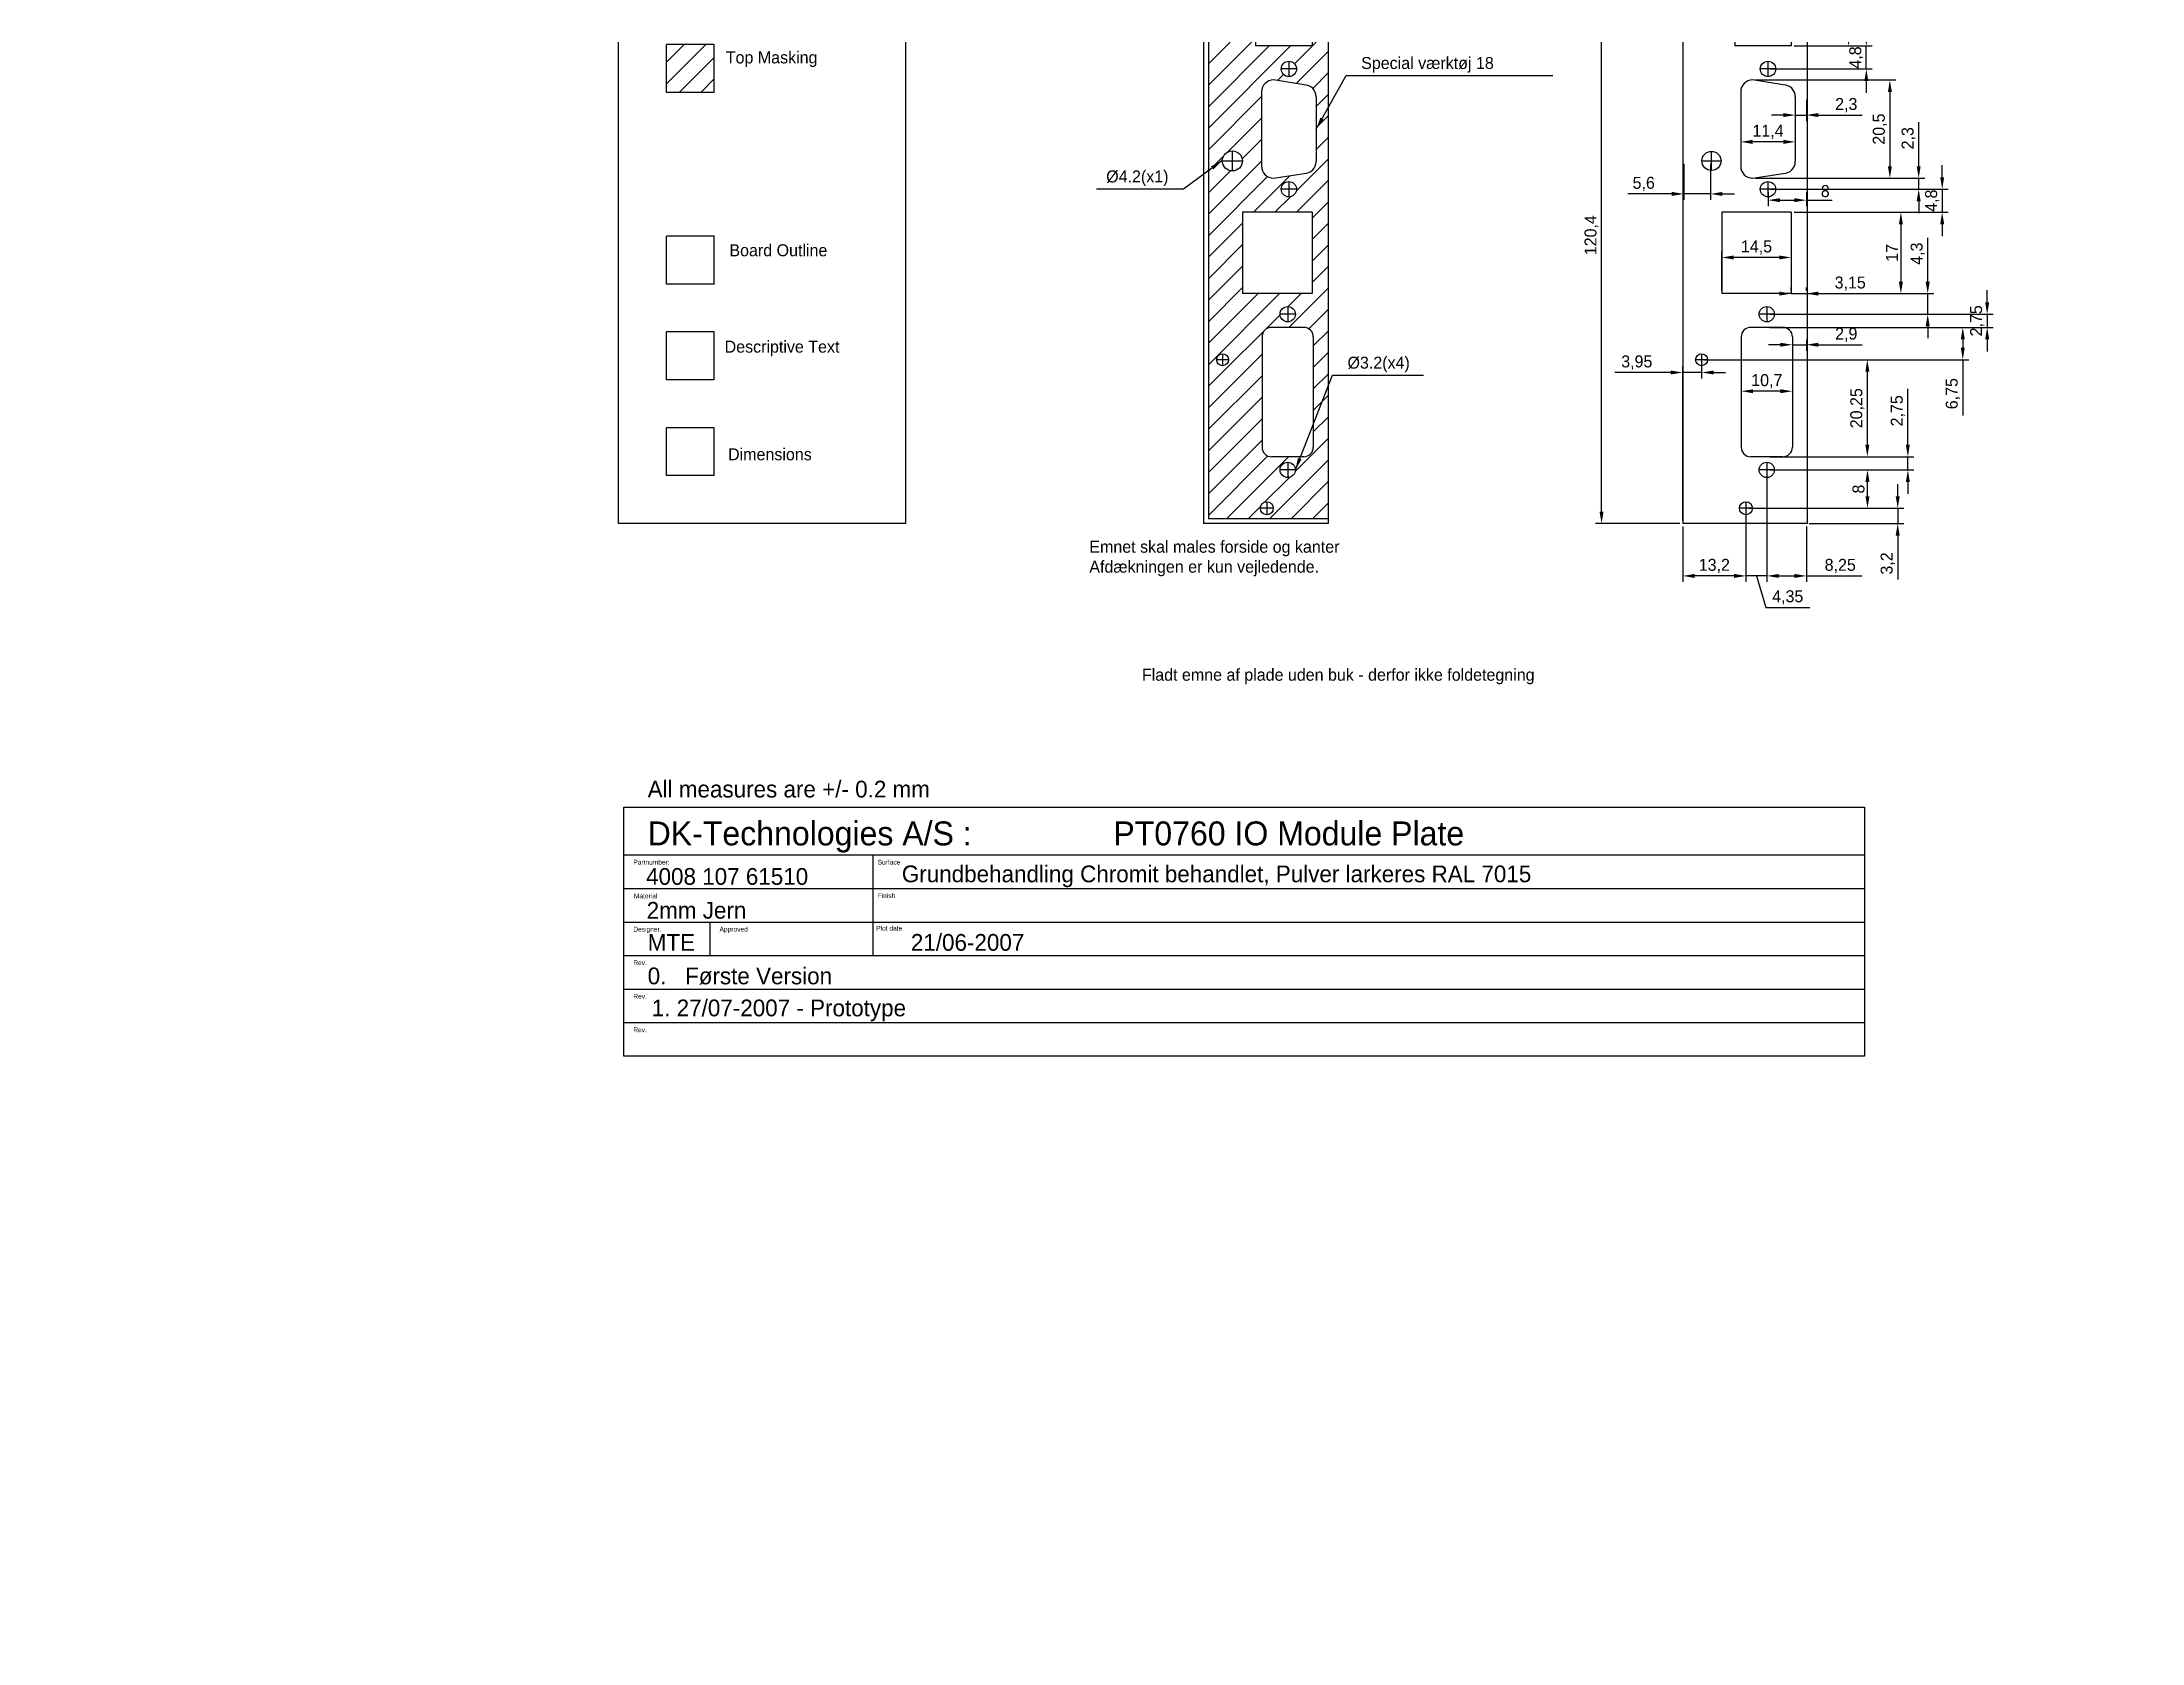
# Paper-space layout 'Layout1' of a CAD drawing. Header units: millimetres. Extents: x 27 to 242, y 21 to 185.
# The model-space entities are those that its viewports show. They can reach past a viewport. Long polylines and large blocks are cut down to what shows.
import ezdxf

# ---------------------------------------------------------------- set-up
doc = ezdxf.new("R2010")
doc.units = ezdxf.units.MM
for name, color, linetype in [('Bottom Masking', 10, 'Continuous'), ('Descriptive Text', 9, 'Continuous'), ('dimensions', 151, 'Continuous'), ('Top Masking', 200, 'Continuous'), ('underneath', 9, 'Continuous')]:
    doc.layers.add(name, color=color, linetype=linetype)
doc.layers.get('underneath').off()
doc.dimstyles.new('ISO-25', dxfattribs={"dimtxt": 2.5, "dimasz": 2.5, "dimexe": 1.25, "dimexo": 0.625, "dimtad": 1, "dimtxsty": 'Standard', "dimcen": 2.5, "dimadec": 0, "dimazin": 0, "dimtfac": 1, "dimtmove": 0, "dimatfit": 3, "dimfxl": 0, "dimarcsym": 0})

# ---------------------------------------------------------------- blocks, each defined once
blk = doc.blocks.new('*D83')
at = {"layer": 'Defpoints', "color": 0}
for p in [(238.34, 45.96), (246.59, 34.76), (238.34, 23.83)]:
    blk.add_point(p, dxfattribs=at)
at = {"layer": 'dimensions', "color": 0, "lineweight": -2}
for p, q in [((238.34, 45.34), (238.34, 22.58)), ((246.59, 34.14), (246.59, 22.58)), ((240.84, 23.83), (244.09, 23.83)), ((246.59, 23.83), (258.25, 23.83))]:
    blk.add_line(p, q, dxfattribs=at)
at = {"layer": 'dimensions', "color": 0}
for points in [[(240.84, 24.25), (240.84, 23.41), (238.34, 23.83)], [(244.09, 24.25), (244.09, 23.41), (246.59, 23.83)]]:
    blk.add_solid(points, dxfattribs=at)
at = {"layer": 'dimensions', "color": 0, "insert": (253.67, 25.91), "char_height": 2.5, "attachment_point": 5}
blk.add_mtext('8,25', dxfattribs=at)
blk = doc.blocks.new('*D84')
at = {"layer": 'Defpoints', "color": 0}
for p in [(238.34, 45.96), (233.99, 37.96), (233.99, 23.83)]:
    blk.add_point(p, dxfattribs=at)
at = {"layer": 'dimensions', "color": 0, "lineweight": -2}
for p, q in [((238.34, 45.34), (238.34, 22.58)), ((233.99, 37.34), (233.99, 22.58)), ((231.49, 23.83), (228.99, 23.83)), ((238.34, 23.83), (233.99, 23.83)), ((238.34, 23.83), (233.99, 23.83)), ((236.16, 23.83), (238.13, 17.27)), ((240.84, 23.83), (243.34, 23.83)), ((238.13, 17.27), (247.3, 17.27))]:
    blk.add_line(p, q, dxfattribs=at)
at = {"layer": 'dimensions', "color": 0}
for points in [[(231.49, 24.25), (231.49, 23.41), (233.99, 23.83)], [(240.84, 24.25), (240.84, 23.41), (238.34, 23.83)]]:
    blk.add_solid(points, dxfattribs=at)
at = {"layer": 'dimensions', "color": 0, "insert": (242.71, 19.35), "char_height": 2.5, "attachment_point": 5}
blk.add_mtext('4,35', dxfattribs=at)
blk = doc.blocks.new('*D85')
at = {"layer": 'Defpoints', "color": 0}
for p in [(233.99, 37.96), (220.79, 34.76), (220.79, 23.83)]:
    blk.add_point(p, dxfattribs=at)
at = {"layer": 'dimensions', "color": 0, "lineweight": -2}
for p, q in [((233.99, 37.34), (233.99, 22.58)), ((220.79, 34.14), (220.79, 22.58)), ((231.49, 23.83), (223.29, 23.83))]:
    blk.add_line(p, q, dxfattribs=at)
at = {"layer": 'dimensions', "color": 0}
for points in [[(223.29, 24.25), (223.29, 23.41), (220.79, 23.83)], [(231.49, 24.25), (231.49, 23.41), (233.99, 23.83)]]:
    blk.add_solid(points, dxfattribs=at)
at = {"layer": 'dimensions', "color": 0, "insert": (227.39, 25.91), "char_height": 2.5, "attachment_point": 5}
blk.add_mtext('13,2', dxfattribs=at)
blk = doc.blocks.new('*D86')
at = {"layer": 'Defpoints', "color": 0}
for p in [(220.79, 66.3), (224.74, 68.96), (220.79, 34.76)]:
    blk.add_point(p, dxfattribs=at)
at = {"layer": 'dimensions', "color": 0, "lineweight": -2}
for p, q in [((218.29, 66.3), (206.62, 66.3)), ((220.79, 35.39), (220.79, 67.55)), ((224.74, 66.3), (220.79, 66.3)), ((224.74, 68.34), (224.74, 65.05)), ((227.24, 66.3), (229.74, 66.3))]:
    blk.add_line(p, q, dxfattribs=at)
at = {"layer": 'dimensions', "color": 0}
for points in [[(218.29, 66.71), (218.29, 65.88), (220.79, 66.3)], [(227.24, 66.71), (227.24, 65.88), (224.74, 66.3)]]:
    blk.add_solid(points, dxfattribs=at)
at = {"layer": 'dimensions', "color": 0, "insert": (211.2, 68.38), "char_height": 2.5, "attachment_point": 5}
blk.add_mtext('3,95', dxfattribs=at)
blk = doc.blocks.new('*D91')
at = {"layer": 'Defpoints', "color": 0}
for p in [(243.69, 73.71), (246.59, 73.71), (246.59, 72.09)]:
    blk.add_point(p, dxfattribs=at)
at = {"layer": 'dimensions', "color": 0, "lineweight": -2}
for p, q in [((241.19, 72.09), (238.69, 72.09)), ((243.69, 73.09), (243.69, 70.84)), ((243.69, 72.09), (246.59, 72.09)), ((246.59, 73.09), (246.59, 70.84)), ((249.09, 72.09), (258.25, 72.09))]:
    blk.add_line(p, q, dxfattribs=at)
at = {"layer": 'dimensions', "color": 0}
for points in [[(241.19, 72.51), (241.19, 71.68), (243.69, 72.09)], [(249.09, 72.51), (249.09, 71.68), (246.59, 72.09)]]:
    blk.add_solid(points, dxfattribs=at)
at = {"layer": 'dimensions', "color": 0, "insert": (254.92, 74.18), "char_height": 2.5, "attachment_point": 5}
blk.add_mtext('2,9', dxfattribs=at)
blk = doc.blocks.new('*D92')
at = {"layer": 'Defpoints', "color": 0}
for p in [(232.99, 72.09), (243.69, 72.09), (232.99, 62.39)]:
    blk.add_point(p, dxfattribs=at)
at = {"layer": 'dimensions', "color": 0, "lineweight": -2}
for p, q in [((232.99, 71.47), (232.99, 61.14)), ((243.69, 71.47), (243.69, 61.14)), ((241.19, 62.39), (235.49, 62.39))]:
    blk.add_line(p, q, dxfattribs=at)
at = {"layer": 'dimensions', "color": 0}
for points in [[(235.49, 62.8), (235.49, 61.97), (232.99, 62.39)], [(241.19, 62.8), (241.19, 61.97), (243.69, 62.39)]]:
    blk.add_solid(points, dxfattribs=at)
at = {"layer": 'dimensions', "color": 0, "insert": (238.34, 64.47), "char_height": 2.5, "attachment_point": 5}
blk.add_mtext('10,7', dxfattribs=at)
blk = doc.blocks.new('*D93')
at = {"layer": 'Defpoints', "color": 0}
for p in [(243.44, 82.76, -0.2), (246.59, 82.76), (246.59, 82.76)]:
    blk.add_point(p, dxfattribs=at)
at = {"layer": 'dimensions', "color": 0, "lineweight": -2}
for p, q in [((243.44, 83.39), (243.44, 84.01)), ((246.59, 83.39), (246.59, 84.01)), ((240.94, 82.76), (238.44, 82.76)), ((243.44, 82.76), (246.59, 82.76)), ((249.09, 82.76), (259.92, 82.76))]:
    blk.add_line(p, q, dxfattribs=at)
at = {"layer": 'dimensions', "color": 0}
for points in [[(240.94, 83.18), (240.94, 82.35), (243.44, 82.76)], [(249.09, 83.18), (249.09, 82.35), (246.59, 82.76)]]:
    blk.add_solid(points, dxfattribs=at)
at = {"layer": 'dimensions', "color": 0, "insert": (255.75, 84.85), "char_height": 2.5, "attachment_point": 5}
blk.add_mtext('3,15', dxfattribs=at)
blk = doc.blocks.new('*D94')
at = {"layer": 'Defpoints', "color": 0}
for p in [(243.44, 99.76, -0.2), (228.94, 90.31), (228.94, 82.76, -0.2)]:
    blk.add_point(p, dxfattribs=at)
at = {"layer": 'dimensions', "color": 0, "lineweight": -2}
for p, q in [((243.44, 99.14), (243.44, 89.06)), ((228.94, 83.39), (228.94, 91.56)), ((240.94, 90.31), (231.44, 90.31))]:
    blk.add_line(p, q, dxfattribs=at)
at = {"layer": 'dimensions', "color": 0}
for points in [[(231.44, 90.72), (231.44, 89.89), (228.94, 90.31)], [(240.94, 90.72), (240.94, 89.89), (243.44, 90.31)]]:
    blk.add_solid(points, dxfattribs=at)
at = {"layer": 'dimensions', "color": 0, "insert": (236.19, 92.39), "char_height": 2.5, "attachment_point": 5}
blk.add_mtext('14,5', dxfattribs=at)
blk = doc.blocks.new('*D95')
at = {"layer": 'Defpoints', "color": 0}
for p in [(238.59, 104.56), (246.59, 104.56), (246.59, 102.27)]:
    blk.add_point(p, dxfattribs=at)
at = {"layer": 'dimensions', "color": 0, "lineweight": -2}
for p, q in [((238.59, 103.94), (238.59, 101.02)), ((241.09, 102.27), (244.09, 102.27)), ((246.59, 103.94), (246.59, 101.02)), ((246.59, 102.27), (252, 102.27))]:
    blk.add_line(p, q, dxfattribs=at)
at = {"layer": 'dimensions', "color": 0}
for points in [[(241.09, 102.69), (241.09, 101.86), (238.59, 102.27)], [(244.09, 102.69), (244.09, 101.86), (246.59, 102.27)]]:
    blk.add_solid(points, dxfattribs=at)
at = {"layer": 'dimensions', "color": 0, "insert": (250.54, 104.15), "char_height": 2.5, "attachment_point": 5}
blk.add_mtext('8', dxfattribs=at)
blk = doc.blocks.new('*D96')
at = {"layer": 'Defpoints', "color": 0}
for p in [(244.29, 123.86), (246.59, 123.86), (246.59, 120.04)]:
    blk.add_point(p, dxfattribs=at)
at = {"layer": 'dimensions', "color": 0, "lineweight": -2}
for p, q in [((244.29, 123.24), (244.29, 118.79)), ((246.59, 123.24), (246.59, 118.79)), ((241.79, 120.04), (239.29, 120.04)), ((244.29, 120.04), (246.59, 120.04)), ((249.09, 120.04), (258.25, 120.04))]:
    blk.add_line(p, q, dxfattribs=at)
at = {"layer": 'dimensions', "color": 0}
for points in [[(241.79, 120.45), (241.79, 119.62), (244.29, 120.04)], [(249.09, 120.45), (249.09, 119.62), (246.59, 120.04)]]:
    blk.add_solid(points, dxfattribs=at)
at = {"layer": 'dimensions', "color": 0, "insert": (254.92, 122.12), "char_height": 2.5, "attachment_point": 5}
blk.add_mtext('2,3', dxfattribs=at)
blk = doc.blocks.new('*D97')
at = {"layer": 'Defpoints', "color": 0}
for p in [(232.89, 123.24), (244.29, 123.24), (232.89, 114.44)]:
    blk.add_point(p, dxfattribs=at)
at = {"layer": 'dimensions', "color": 0, "lineweight": -2}
for p, q in [((232.89, 122.61), (232.89, 113.19)), ((244.29, 122.61), (244.29, 113.19)), ((241.79, 114.44), (235.39, 114.44))]:
    blk.add_line(p, q, dxfattribs=at)
at = {"layer": 'dimensions', "color": 0}
for points in [[(235.39, 114.86), (235.39, 114.02), (232.89, 114.44)], [(241.79, 114.86), (241.79, 114.02), (244.29, 114.44)]]:
    blk.add_solid(points, dxfattribs=at)
at = {"layer": 'dimensions', "color": 0, "insert": (238.59, 116.52), "char_height": 2.5, "attachment_point": 5}
blk.add_mtext('11,4', dxfattribs=at)
blk = doc.blocks.new('*D98')
at = {"layer": 'Defpoints', "color": 0}
for p in [(220.99, 110.46), (226.59, 110.46), (220.99, 103.58)]:
    blk.add_point(p, dxfattribs=at)
at = {"layer": 'dimensions', "color": 0, "lineweight": -2}
for p, q in [((220.99, 109.84), (220.99, 102.33)), ((226.59, 109.84), (226.59, 102.33)), ((218.49, 103.58), (209.32, 103.58)), ((226.59, 103.58), (220.99, 103.58)), ((229.09, 103.58), (231.59, 103.58))]:
    blk.add_line(p, q, dxfattribs=at)
at = {"layer": 'dimensions', "color": 0}
for points in [[(218.49, 104), (218.49, 103.16), (220.99, 103.58)], [(229.09, 104), (229.09, 103.16), (226.59, 103.58)]]:
    blk.add_solid(points, dxfattribs=at)
at = {"layer": 'dimensions', "color": 0, "insert": (212.65, 105.66), "char_height": 2.5, "attachment_point": 5}
blk.add_mtext('5,6', dxfattribs=at)
blk = doc.blocks.new('*D101')
at = {"layer": 'Defpoints', "color": 0}
for p in [(243.44, 147.26), (243.44, 134.46), (255.4, 134.46)]:
    blk.add_point(p, dxfattribs=at)
at = {"layer": 'dimensions', "color": 0, "lineweight": -2}
for p, q in [((244.06, 147.26), (256.65, 147.26)), ((255.4, 144.76), (255.4, 136.96)), ((244.06, 134.46), (256.65, 134.46))]:
    blk.add_line(p, q, dxfattribs=at)
at = {"layer": 'dimensions', "color": 0}
for points in [[(254.98, 144.76), (255.82, 144.76), (255.4, 147.26)], [(254.98, 136.96), (255.82, 136.96), (255.4, 134.46)]]:
    blk.add_solid(points, dxfattribs=at)
at = {"layer": 'dimensions', "color": 0, "insert": (253.32, 140.86), "char_height": 2.5, "attachment_point": 5, "rotation": 90}
blk.add_mtext('12,8', dxfattribs=at)
blk = doc.blocks.new('*D102')
at = {"layer": 'Defpoints', "color": 0}
for p in [(243.44, 134.46), (259.11, 134.46), (238.59, 129.66)]:
    blk.add_point(p, dxfattribs=at)
at = {"layer": 'dimensions', "color": 0, "lineweight": -2}
for p, q in [((259.11, 136.96), (259.11, 139.46)), ((244.06, 134.46), (260.36, 134.46)), ((259.11, 129.66), (259.11, 134.46)), ((239.21, 129.66), (260.36, 129.66)), ((259.11, 127.16), (259.11, 124.66))]:
    blk.add_line(p, q, dxfattribs=at)
at = {"layer": 'dimensions', "color": 0}
for points in [[(258.7, 136.96), (259.53, 136.96), (259.11, 134.46)], [(258.7, 127.16), (259.53, 127.16), (259.11, 129.66)]]:
    blk.add_solid(points, dxfattribs=at)
at = {"layer": 'dimensions', "color": 0, "insert": (257.03, 132.06), "char_height": 2.5, "attachment_point": 5, "rotation": 90}
blk.add_mtext('4,8', dxfattribs=at)
blk = doc.blocks.new('*D103')
at = {"layer": 'Defpoints', "color": 0}
for p in [(235.39, 127.36), (235.39, 106.86), (264.02, 106.86)]:
    blk.add_point(p, dxfattribs=at)
at = {"layer": 'dimensions', "color": 0, "lineweight": -2}
for p, q in [((236.01, 127.36), (265.27, 127.36)), ((264.02, 124.86), (264.02, 109.36)), ((236.01, 106.86), (265.27, 106.86))]:
    blk.add_line(p, q, dxfattribs=at)
at = {"layer": 'dimensions', "color": 0}
for points in [[(263.61, 124.86), (264.44, 124.86), (264.02, 127.36)], [(263.61, 109.36), (264.44, 109.36), (264.02, 106.86)]]:
    blk.add_solid(points, dxfattribs=at)
at = {"layer": 'dimensions', "color": 0, "insert": (261.94, 117.11), "char_height": 2.5, "attachment_point": 5, "rotation": 90}
blk.add_mtext('20,5', dxfattribs=at)
blk = doc.blocks.new('*D104')
at = {"layer": 'Defpoints', "color": 0}
for p in [(235.39, 106.86), (270.04, 106.86), (238.59, 104.56)]:
    blk.add_point(p, dxfattribs=at)
at = {"layer": 'dimensions', "color": 0, "lineweight": -2}
for p, q in [((270.04, 109.36), (270.04, 118.53)), ((236.01, 106.86), (271.29, 106.86)), ((270.04, 104.56), (270.04, 106.86)), ((239.21, 104.56), (271.29, 104.56)), ((270.04, 102.06), (270.04, 99.56))]:
    blk.add_line(p, q, dxfattribs=at)
at = {"layer": 'dimensions', "color": 0}
for points in [[(269.62, 109.36), (270.45, 109.36), (270.04, 106.86)], [(269.62, 102.06), (270.45, 102.06), (270.04, 104.56)]]:
    blk.add_solid(points, dxfattribs=at)
at = {"layer": 'dimensions', "color": 0, "insert": (267.95, 115.2), "char_height": 2.5, "attachment_point": 5, "rotation": 90}
blk.add_mtext('2,3', dxfattribs=at)
blk = doc.blocks.new('*D105')
at = {"layer": 'Defpoints', "color": 0}
for p in [(238.59, 104.56), (243.44, 99.76, -0.2), (274.94, 99.76)]:
    blk.add_point(p, dxfattribs=at)
at = {"layer": 'dimensions', "color": 0, "lineweight": -2}
for p, q in [((274.94, 107.06), (274.94, 109.56)), ((239.21, 104.56), (276.19, 104.56)), ((274.94, 104.56), (274.94, 99.76)), ((244.06, 99.76), (276.19, 99.76)), ((274.94, 97.26), (274.94, 94.76))]:
    blk.add_line(p, q, dxfattribs=at)
at = {"layer": 'dimensions', "color": 0}
for points in [[(274.53, 107.06), (275.36, 107.06), (274.94, 104.56)], [(274.53, 97.26), (275.36, 97.26), (274.94, 99.76)]]:
    blk.add_solid(points, dxfattribs=at)
at = {"layer": 'dimensions', "color": 0, "insert": (272.86, 102.16), "char_height": 2.5, "attachment_point": 5, "rotation": 90}
blk.add_mtext('4,8', dxfattribs=at)
blk = doc.blocks.new('*D106')
at = {"layer": 'Defpoints', "color": 0}
for p in [(243.44, 99.76, -0.2), (243.19, 82.76, -0.2), (266.33, 82.76)]:
    blk.add_point(p, dxfattribs=at)
at = {"layer": 'dimensions', "color": 0, "lineweight": -2}
for p, q in [((244.06, 99.76), (267.58, 99.76)), ((266.33, 97.26), (266.33, 85.26)), ((243.81, 82.76), (267.58, 82.76))]:
    blk.add_line(p, q, dxfattribs=at)
at = {"layer": 'dimensions', "color": 0}
for points in [[(265.91, 97.26), (266.74, 97.26), (266.33, 99.76)], [(265.91, 85.26), (266.74, 85.26), (266.33, 82.76)]]:
    blk.add_solid(points, dxfattribs=at)
at = {"layer": 'dimensions', "color": 0, "insert": (264.45, 91.26), "char_height": 2.5, "attachment_point": 5, "rotation": 90}
blk.add_mtext('17', dxfattribs=at)
blk = doc.blocks.new('*D107')
at = {"layer": 'Defpoints', "color": 0}
for p in [(243.44, 82.76, -0.2), (271.92, 82.76), (238.34, 78.46)]:
    blk.add_point(p, dxfattribs=at)
at = {"layer": 'dimensions', "color": 0, "lineweight": -2}
for p, q in [((271.92, 85.26), (271.92, 94.43)), ((244.06, 82.76), (273.17, 82.76)), ((271.92, 78.46), (271.92, 82.76)), ((238.96, 78.46), (273.17, 78.46)), ((271.92, 75.96), (271.92, 73.46))]:
    blk.add_line(p, q, dxfattribs=at)
at = {"layer": 'dimensions', "color": 0}
for points in [[(271.5, 85.26), (272.34, 85.26), (271.92, 82.76)], [(271.5, 75.96), (272.34, 75.96), (271.92, 78.46)]]:
    blk.add_solid(points, dxfattribs=at)
at = {"layer": 'dimensions', "color": 0, "insert": (269.84, 91.1), "char_height": 2.5, "attachment_point": 5, "rotation": 90}
blk.add_mtext('4,3', dxfattribs=at)
blk = doc.blocks.new('*D108')
at = {"layer": 'Defpoints', "color": 0}
for p in [(238.34, 78.46), (238.34, 75.71), (284.33, 75.71)]:
    blk.add_point(p, dxfattribs=at)
at = {"layer": 'dimensions', "color": 0, "lineweight": -2}
for p, q in [((284.33, 80.96), (284.33, 83.46)), ((238.96, 78.46), (285.58, 78.46)), ((238.96, 75.71), (285.58, 75.71)), ((284.33, 78.46), (284.33, 75.71)), ((284.33, 73.21), (284.33, 70.71))]:
    blk.add_line(p, q, dxfattribs=at)
at = {"layer": 'dimensions', "color": 0}
for points in [[(283.91, 80.96), (284.75, 80.96), (284.33, 78.46)], [(283.91, 73.21), (284.75, 73.21), (284.33, 75.71)]]:
    blk.add_solid(points, dxfattribs=at)
at = {"layer": 'dimensions', "color": 0, "insert": (282.25, 77.09), "char_height": 2.5, "attachment_point": 5, "rotation": 90}
blk.add_mtext('2,75', dxfattribs=at)
blk = doc.blocks.new('*D109')
at = {"layer": 'Defpoints', "color": 0}
for p in [(238.96, 75.71), (224.74, 68.96), (279.24, 68.96)]:
    blk.add_point(p, dxfattribs=at)
at = {"layer": 'dimensions', "color": 0, "lineweight": -2}
for p, q in [((239.59, 75.71), (280.49, 75.71)), ((279.24, 73.21), (279.24, 71.46)), ((225.36, 68.96), (280.49, 68.96)), ((279.24, 68.96), (279.24, 57.3))]:
    blk.add_line(p, q, dxfattribs=at)
at = {"layer": 'dimensions', "color": 0}
for points in [[(278.83, 73.21), (279.66, 73.21), (279.24, 75.71)], [(278.83, 71.46), (279.66, 71.46), (279.24, 68.96)]]:
    blk.add_solid(points, dxfattribs=at)
at = {"layer": 'dimensions', "color": 0, "insert": (277.16, 61.88), "char_height": 2.5, "attachment_point": 5, "rotation": 90}
blk.add_mtext('6,75', dxfattribs=at)
blk = doc.blocks.new('*D110')
at = {"layer": 'Defpoints', "color": 0}
for p in [(224.74, 68.96), (238.34, 48.71), (259.32, 48.71)]:
    blk.add_point(p, dxfattribs=at)
at = {"layer": 'dimensions', "color": 0, "lineweight": -2}
for p, q in [((225.36, 68.96), (260.57, 68.96)), ((259.32, 66.46), (259.32, 51.21)), ((238.96, 48.71), (260.57, 48.71))]:
    blk.add_line(p, q, dxfattribs=at)
at = {"layer": 'dimensions', "color": 0}
for points in [[(258.91, 66.46), (259.74, 66.46), (259.32, 68.96)], [(258.91, 51.21), (259.74, 51.21), (259.32, 48.71)]]:
    blk.add_solid(points, dxfattribs=at)
at = {"layer": 'dimensions', "color": 0, "insert": (257.24, 58.84), "char_height": 2.5, "attachment_point": 5, "rotation": 90}
blk.add_mtext('20,25', dxfattribs=at)
blk = doc.blocks.new('*D111')
at = {"layer": 'Defpoints', "color": 0}
for p in [(238.34, 48.71), (267.78, 48.71), (238.34, 45.96)]:
    blk.add_point(p, dxfattribs=at)
at = {"layer": 'dimensions', "color": 0, "lineweight": -2}
for p, q in [((267.78, 51.21), (267.78, 62.88)), ((238.96, 48.71), (269.03, 48.71)), ((267.78, 45.96), (267.78, 48.71)), ((238.96, 45.96), (269.03, 45.96)), ((267.78, 43.46), (267.78, 40.96))]:
    blk.add_line(p, q, dxfattribs=at)
at = {"layer": 'dimensions', "color": 0}
for points in [[(267.36, 51.21), (268.19, 51.21), (267.78, 48.71)], [(267.36, 43.46), (268.19, 43.46), (267.78, 45.96)]]:
    blk.add_solid(points, dxfattribs=at)
at = {"layer": 'dimensions', "color": 0, "insert": (265.69, 58.3), "char_height": 2.5, "attachment_point": 5, "rotation": 90}
blk.add_mtext('2,75', dxfattribs=at)
blk = doc.blocks.new('*D112')
at = {"layer": 'Defpoints', "color": 0}
for p in [(238.34, 45.96), (259.35, 45.96), (233.99, 37.96)]:
    blk.add_point(p, dxfattribs=at)
at = {"layer": 'dimensions', "color": 0, "lineweight": -2}
for p, q in [((238.96, 45.96), (260.6, 45.96)), ((259.35, 40.46), (259.35, 43.46)), ((234.61, 37.96), (260.6, 37.96))]:
    blk.add_line(p, q, dxfattribs=at)
at = {"layer": 'dimensions', "color": 0}
for points in [[(258.93, 43.46), (259.77, 43.46), (259.35, 45.96)], [(258.93, 40.46), (259.77, 40.46), (259.35, 37.96)]]:
    blk.add_solid(points, dxfattribs=at)
at = {"layer": 'dimensions', "color": 0, "insert": (257.48, 41.96), "char_height": 2.5, "attachment_point": 5, "rotation": 90}
blk.add_mtext('8', dxfattribs=at)
blk = doc.blocks.new('*D113')
at = {"layer": 'Defpoints', "color": 0}
for p in [(233.99, 37.96), (246.59, 34.76), (265.66, 34.76)]:
    blk.add_point(p, dxfattribs=at)
at = {"layer": 'dimensions', "color": 0, "lineweight": -2}
for p, q in [((265.66, 40.46), (265.66, 42.96)), ((234.61, 37.96), (266.91, 37.96)), ((265.66, 37.96), (265.66, 34.76)), ((247.21, 34.76), (266.91, 34.76)), ((265.66, 32.26), (265.66, 23.1))]:
    blk.add_line(p, q, dxfattribs=at)
at = {"layer": 'dimensions', "color": 0}
for points in [[(265.24, 40.46), (266.08, 40.46), (265.66, 37.96)], [(265.24, 32.26), (266.08, 32.26), (265.66, 34.76)]]:
    blk.add_solid(points, dxfattribs=at)
at = {"layer": 'dimensions', "color": 0, "insert": (263.58, 26.43), "char_height": 2.5, "attachment_point": 5, "rotation": 90}
blk.add_mtext('3,2', dxfattribs=at)
blk = doc.blocks.new('*D114')
at = {"layer": 'Defpoints', "color": 0}
for p in [(203.85, 155.16), (220.79, 155.16), (220.79, 34.76)]:
    blk.add_point(p, dxfattribs=at)
at = {"layer": 'dimensions', "color": 0, "lineweight": -2}
for p, q in [((220.16, 155.16), (202.6, 155.16)), ((203.85, 37.26), (203.85, 152.66)), ((220.16, 34.76), (202.6, 34.76))]:
    blk.add_line(p, q, dxfattribs=at)
at = {"layer": 'dimensions', "color": 0}
for points in [[(203.43, 152.66), (204.27, 152.66), (203.85, 155.16)], [(203.43, 37.26), (204.27, 37.26), (203.85, 34.76)]]:
    blk.add_solid(points, dxfattribs=at)
at = {"layer": 'dimensions', "color": 0, "insert": (201.77, 94.96), "char_height": 2.5, "attachment_point": 5, "rotation": 90}
blk.add_mtext('120,4', dxfattribs=at)

msp = doc.modelspace()

# ---------------------------------------------------------------- hatches: boundary and pattern name
at = {"layer": 'Bottom Masking'}
h = msp.add_hatch(dxfattribs=at)
h.set_pattern_fill('ANSI31', color=256, style=0)
edge = h.paths.add_edge_path(flags=16)
edge.add_arc((133.985, 151.963), 1.35, 0, 360)
edge = h.paths.add_edge_path(flags=16)
edge.add_arc((138.585, 129.663), 1.6, 0, 360)
edge = h.paths.add_edge_path(flags=16)
edge.add_arc((126.785, 110.463), 2.1, 0, 360)
edge = h.paths.add_edge_path(flags=16)
edge.add_arc((138.585, 104.563), 1.6, 0, 360)
edge = h.paths.add_edge_path(flags=16)
edge.add_arc((138.335, 78.463), 1.6, 0, 360)
edge = h.paths.add_edge_path(flags=16)
edge.add_arc((124.735, 68.963), 1.25, 0, 360)
edge = h.paths.add_edge_path(flags=16)
edge.add_arc((138.335, 45.963), 1.6, 0, 360)
edge = h.paths.add_edge_path(flags=16)
edge.add_arc((133.985, 37.963), 1.35, 0, 360)
h.paths.add_polyline_path([(143.435, 147.263), (131.635, 147.263), (131.635, 134.463), (143.435, 134.463)], flags=16)
edge = h.paths.add_edge_path(flags=16)
edge.add_line((141.785, 126.363), (135.385, 127.363))
edge.add_arc((135.385, 124.863), 2.5, 90, 180)
edge.add_line((132.885, 124.863), (132.885, 109.363))
edge.add_arc((135.385, 109.363), 2.5, 180, 270)
edge.add_line((135.385, 106.863), (141.785, 107.863))
edge.add_arc((141.785, 110.363), 2.5, 270, 360)
edge.add_line((144.285, 110.363), (144.285, 123.863))
edge.add_arc((141.785, 123.863), 2.5, 0, 90)
h.paths.add_polyline_path([(143.435, 82.763), (128.935, 82.763), (128.935, 99.763), (143.435, 99.763)], flags=16)
edge = h.paths.add_edge_path(flags=16)
edge.add_line((141.685, 48.713), (134.985, 48.713))
edge.add_arc((134.969, 50.696), 1.983, 179.51654, 270.48346, ccw=False)
edge.add_line((132.985, 50.713), (132.985, 73.713))
edge.add_arc((134.969, 73.729), 1.983, 89.51654, 180.48346, ccw=False)
edge.add_line((134.985, 75.713), (141.685, 75.713))
edge.add_arc((141.685, 73.713), 2, 0, 90, ccw=False)
edge.add_line((143.685, 73.713), (143.685, 50.713))
edge.add_arc((141.685, 50.713), 2, -90, 0, ccw=False)
edge = h.paths.add_edge_path(flags=0)
edge.add_line((141.685, 48.713), (134.985, 48.713))
edge.add_arc((134.969, 50.696), 1.983, 179.51654, 270.48346, ccw=False)
edge.add_line((132.985, 50.713), (132.985, 73.713))
edge.add_arc((134.969, 73.729), 1.983, 89.51654, 180.48346, ccw=False)
edge.add_line((134.985, 75.713), (141.685, 75.713))
edge.add_arc((141.685, 73.713), 2, 0, 90, ccw=False)
edge.add_line((143.685, 73.713), (143.685, 50.713))
edge.add_arc((141.685, 50.713), 2, -90, 0, ccw=False)
edge = h.paths.add_edge_path(flags=0)
edge.add_line((141.685, 48.713), (134.985, 48.713))
edge.add_arc((134.969, 50.696), 1.983, 179.51654, 270.48346, ccw=False)
edge.add_line((132.985, 50.713), (132.985, 73.713))
edge.add_arc((134.969, 73.729), 1.983, 89.51654, 180.48346, ccw=False)
edge.add_line((134.985, 75.713), (141.685, 75.713))
edge.add_arc((141.685, 73.713), 2, 0, 90, ccw=False)
edge.add_line((143.685, 73.713), (143.685, 50.713))
edge.add_arc((141.685, 50.713), 2, -90, 0, ccw=False)
edge = h.paths.add_edge_path(flags=0)
edge.add_line((141.685, 48.713), (134.985, 48.713))
edge.add_arc((134.969, 50.696), 1.983, 179.51654, 270.48346, ccw=False)
edge.add_line((132.985, 50.713), (132.985, 73.713))
edge.add_arc((134.969, 73.729), 1.983, 89.51654, 180.48346, ccw=False)
edge.add_line((134.985, 75.713), (141.685, 75.713))
edge.add_arc((141.685, 73.713), 2, 0, 90, ccw=False)
edge.add_line((143.685, 73.713), (143.685, 50.713))
edge.add_arc((141.685, 50.713), 2, -90, 0, ccw=False)
edge = h.paths.add_edge_path(flags=0)
edge.add_line((141.685, 48.713), (134.985, 48.713))
edge.add_arc((134.969, 50.696), 1.983, 179.51654, 270.48346, ccw=False)
edge.add_line((132.985, 50.713), (132.985, 73.713))
edge.add_arc((134.969, 73.729), 1.983, 89.51654, 180.48346, ccw=False)
edge.add_line((134.985, 75.713), (141.685, 75.713))
edge.add_arc((141.685, 73.713), 2, 0, 90, ccw=False)
edge.add_line((143.685, 73.713), (143.685, 50.713))
edge.add_arc((141.685, 50.713), 2, -90, 0, ccw=False)
edge = h.paths.add_edge_path(flags=0)
edge.add_line((141.685, 48.713), (134.985, 48.713))
edge.add_arc((134.969, 50.696), 1.983, 179.51654, 270.48346, ccw=False)
edge.add_line((132.985, 50.713), (132.985, 73.713))
edge.add_arc((134.969, 73.729), 1.983, 89.51654, 180.48346, ccw=False)
edge.add_line((134.985, 75.713), (141.685, 75.713))
edge.add_arc((141.685, 73.713), 2, 0, 90, ccw=False)
edge.add_line((143.685, 73.713), (143.685, 50.713))
edge.add_arc((141.685, 50.713), 2, -90, 0, ccw=False)
edge = h.paths.add_edge_path(flags=0)
edge.add_line((141.685, 48.713), (134.985, 48.713))
edge.add_arc((134.969, 50.696), 1.983, 179.51654, 270.48346, ccw=False)
edge.add_line((132.985, 50.713), (132.985, 73.713))
edge.add_arc((134.969, 73.729), 1.983, 89.51654, 180.48346, ccw=False)
edge.add_line((134.985, 75.713), (141.685, 75.713))
edge.add_arc((141.685, 73.713), 2, 0, 90, ccw=False)
edge.add_line((143.685, 73.713), (143.685, 50.713))
edge.add_arc((141.685, 50.713), 2, -90, 0, ccw=False)
edge = h.paths.add_edge_path(flags=0)
edge.add_line((141.685, 48.713), (134.985, 48.713))
edge.add_arc((134.969, 50.696), 1.983, 179.51654, 270.48346, ccw=False)
edge.add_line((132.985, 50.713), (132.985, 73.713))
edge.add_arc((134.969, 73.729), 1.983, 89.51654, 180.48346, ccw=False)
edge.add_line((134.985, 75.713), (141.685, 75.713))
edge.add_arc((141.685, 73.713), 2, 0, 90, ccw=False)
edge.add_line((143.685, 73.713), (143.685, 50.713))
edge.add_arc((141.685, 50.713), 2, -90, 0, ccw=False)
edge = h.paths.add_edge_path(flags=0)
edge.add_line((141.685, 48.713), (134.985, 48.713))
edge.add_arc((134.969, 50.696), 1.983, 179.51654, 270.48346, ccw=False)
edge.add_line((132.985, 50.713), (132.985, 73.713))
edge.add_arc((134.969, 73.729), 1.983, 89.51654, 180.48346, ccw=False)
edge.add_line((134.985, 75.713), (141.685, 75.713))
edge.add_arc((141.685, 73.713), 2, 0, 90, ccw=False)
edge.add_line((143.685, 73.713), (143.685, 50.713))
edge.add_arc((141.685, 50.713), 2, -90, 0, ccw=False)
edge = h.paths.add_edge_path(flags=0)
edge.add_line((141.685, 48.713), (134.985, 48.713))
edge.add_arc((134.969, 50.696), 1.983, 179.51654, 270.48346, ccw=False)
edge.add_line((132.985, 50.713), (132.985, 73.713))
edge.add_arc((134.969, 73.729), 1.983, 89.51654, 180.48346, ccw=False)
edge.add_line((134.985, 75.713), (141.685, 75.713))
edge.add_arc((141.685, 73.713), 2, 0, 90, ccw=False)
edge.add_line((143.685, 73.713), (143.685, 50.713))
edge.add_arc((141.685, 50.713), 2, -90, 0, ccw=False)
edge = h.paths.add_edge_path(flags=0)
edge.add_line((141.685, 48.713), (134.985, 48.713))
edge.add_arc((134.969, 50.696), 1.983, 179.51654, 270.48346, ccw=False)
edge.add_line((132.985, 50.713), (132.985, 73.713))
edge.add_arc((134.969, 73.729), 1.983, 89.51654, 180.48346, ccw=False)
edge.add_line((134.985, 75.713), (141.685, 75.713))
edge.add_arc((141.685, 73.713), 2, 0, 90, ccw=False)
edge.add_line((143.685, 73.713), (143.685, 50.713))
edge.add_arc((141.685, 50.713), 2, -90, 0, ccw=False)
edge = h.paths.add_edge_path()
edge.add_line((146.785, 154.163), (121.785, 154.163))
edge.add_line((121.785, 154.163), (121.785, 35.763))
edge.add_line((146.785, 35.763), (121.785, 35.763))
edge.add_line((146.785, 155.163), (146.785, 34.763))
at = {"layer": 'Top Masking'}
h = msp.add_hatch(dxfattribs=at)
h.set_pattern_fill('ANSI31', color=256, style=0)
h.set_pattern_definition([(45, (25.461, -36.2374), (-2.245064, 2.245064), [])])
h.paths.add_polyline_path([(18.659, 124.763), (18.659, 134.763), (8.659, 134.763), (8.659, 124.763)])

# ---------------------------------------------------------------- linework, layer by layer
for p, q in [((120.785, 155.163), (120.785, 34.763)), ((146.785, 155.163), (146.785, 34.763)), ((220.785, 155.163), (220.785, 34.763)), ((246.785, 155.163), (246.785, 34.763)), ((131.635, 147.263), (131.635, 134.463)), ((143.435, 147.263), (143.435, 134.463)), ((231.635, 147.263), (231.635, 134.463)), ((243.435, 147.263), (243.435, 134.463)), ((143.435, 134.463), (131.635, 134.463)), ((243.435, 134.463), (231.635, 134.463)), ((141.785, 126.363), (135.385, 127.363)), ((140.185, 129.663), (136.985, 129.663)), ((138.585, 131.263), (138.585, 128.063)), ((241.785, 126.363), (235.385, 127.363)), ((240.185, 129.663), (236.985, 129.663)), ((238.585, 131.263), (238.585, 128.063)), ((132.885, 124.863), (132.885, 109.363)), ((144.285, 123.863), (144.285, 110.363)), ((232.885, 124.863), (232.885, 109.363)), ((244.285, 123.863), (244.285, 110.363)), ((124.685, 110.463), (128.885, 110.463)), ((126.785, 108.363), (126.785, 112.563)), ((224.785, 110.463), (228.785, 110.463)), ((226.785, 108.463), (226.785, 112.463)), ((135.385, 106.863), (141.785, 107.863)), ((138.585, 106.163), (138.585, 102.963)), ((235.385, 106.863), (241.785, 107.863)), ((238.585, 106.163), (238.585, 102.963)), ((140.185, 104.563), (136.985, 104.563)), ((240.185, 104.563), (236.985, 104.563)), ((143.435, 99.763, -0.2), (128.935, 99.763, -0.2)), ((128.935, 99.763, -0.2), (128.935, 82.763, -0.2)), ((143.435, 99.763, -0.2), (143.435, 82.763, -0.2)), ((228.935, 99.763, -0.2), (228.935, 82.763, -0.2)), ((243.435, 99.763, -0.2), (228.935, 99.763, -0.2)), ((243.435, 99.763, -0.2), (243.435, 82.763, -0.2)), ((18.659, 94.763), (8.659, 94.763)), ((8.659, 84.763), (8.659, 94.763)), ((18.659, 84.763), (18.659, 94.763)), ((18.659, 84.763), (8.659, 84.763)), ((143.435, 82.763, -0.2), (128.935, 82.763, -0.2)), ((138.335, 80.063), (138.335, 76.863)), ((243.435, 82.763, -0.2), (228.935, 82.763, -0.2)), ((238.335, 80.063), (238.335, 76.863)), ((141.685, 75.713), (134.985, 75.713)), ((139.935, 78.463), (136.735, 78.463)), ((241.685, 75.713), (234.985, 75.713)), ((239.935, 78.463), (236.735, 78.463)), ((124.735, 70.213), (124.735, 67.713)), ((132.985, 73.713), (132.985, 50.713)), ((143.685, 73.713), (143.685, 50.713)), ((224.735, 70.213), (224.735, 67.713)), ((232.985, 73.713), (232.985, 50.713)), ((243.685, 73.713), (243.685, 50.713)), ((125.985, 68.963), (123.485, 68.963)), ((225.985, 68.963), (223.485, 68.963)), ((141.685, 48.713), (134.985, 48.713)), ((241.685, 48.713), (234.985, 48.713)), ((139.935, 45.963), (136.735, 45.963)), ((138.335, 47.563), (138.335, 44.363)), ((239.935, 45.963), (236.735, 45.963)), ((238.335, 47.563), (238.335, 44.363)), ((135.335, 37.963), (132.635, 37.963)), ((133.985, 39.313), (133.985, 36.613)), ((235.335, 37.963), (232.635, 37.963)), ((233.985, 39.313), (233.985, 36.613)), ((146.785, 34.763), (120.785, 34.763)), ((135.235, 34.763), (132.735, 34.763)), ((246.785, 34.763), (220.785, 34.763)), ((235.235, 34.763), (232.735, 34.763))]:
    msp.add_line(p, q)
for centre, radius in [((138.585, 129.663), 1.6), ((238.585, 129.663), 1.6), ((126.785, 110.463), 2.1), ((226.785, 110.463), 2), ((138.585, 104.563), 1.6), ((238.585, 104.563), 1.6), ((138.335, 78.463), 1.6), ((238.335, 78.463), 1.6), ((124.735, 68.963), 1.25), ((224.735, 68.963), 1.25), ((138.335, 45.963), 1.6), ((238.335, 45.963), 1.6), ((133.985, 37.963), 1.35), ((233.985, 37.963), 1.35)]:
    msp.add_circle(centre, radius)
for centre, radius, start, end in [((135.385, 124.863), 2.5, 90, 180), ((235.385, 124.863), 2.5, 90, 180), ((141.785, 123.863), 2.5, 0, 90), ((241.785, 123.863), 2.5, 0, 90), ((141.785, 110.363), 2.5, 270, 0), ((241.785, 110.363), 2.5, 270, 0), ((135.385, 109.363), 2.5, 180, 270), ((235.385, 109.363), 2.5, 180, 270), ((134.969, 73.729), 1.983, 89.51654, 180.48346), ((141.685, 73.713), 2, 0, 90), ((234.969, 73.729), 1.983, 89.51654, 180.48346), ((241.685, 73.713), 2, 0, 90), ((134.969, 50.696), 1.983, 179.51654, 270.48346), ((141.685, 50.713), 2, 270, 0), ((234.969, 50.696), 1.983, 179.51654, 270.48346), ((241.685, 50.713), 2, 270, 0)]:
    msp.add_arc(centre, radius, start, end)
at = {"layer": 'Bottom Masking'}
for p in [(121.785, 154.163), (146.785, 35.763)]:
    msp.add_line(p, (121.785, 35.763), dxfattribs=at)
at = {"layer": 'Descriptive Text'}
for p, q in [((-1.341, 34.763), (-1.341, 164.763)), ((58.659, 34.763), (58.659, 164.763)), ((18.659, 74.763), (8.659, 74.763)), ((8.659, 64.763), (8.659, 74.763)), ((18.659, 64.763), (18.659, 74.763)), ((18.659, 64.763), (8.659, 64.763)), ((58.659, 34.763), (-1.341, 34.763)), ((-0.254, -76.425), (-0.254, -24.425)), ((-0.254, -24.425), (258.707, -24.425)), ((258.707, -24.425), (258.707, -76.425)), ((-0.254, -34.425), (258.707, -34.425)), ((51.746, -34.425), (51.746, -41.425)), ((-0.254, -41.425), (258.707, -41.425)), ((51.746, -41.425), (51.746, -48.425)), ((-0.254, -48.425), (258.707, -48.425)), ((17.746, -48.425), (17.746, -55.425)), ((51.746, -48.425), (51.746, -55.425)), ((-0.254, -55.425), (258.707, -55.425)), ((-0.254, -62.425), (258.707, -62.425)), ((-0.254, -69.425), (258.707, -69.425)), ((258.707, -76.425), (-0.254, -76.425))]:
    msp.add_line(p, q, dxfattribs=at)
at = {"layer": 'dimensions'}
for p, q in [((18.659, 54.763), (8.659, 54.763)), ((8.659, 44.763), (8.659, 54.763)), ((18.659, 44.763), (18.659, 54.763)), ((18.659, 44.763), (8.659, 44.763))]:
    msp.add_line(p, q, dxfattribs=at)
at = {"layer": 'Top Masking'}
for p, q in [((18.659, 134.763), (8.659, 134.763)), ((8.659, 124.763), (8.659, 134.763)), ((18.659, 124.763), (18.659, 134.763)), ((18.659, 124.763), (8.659, 124.763))]:
    msp.add_line(p, q, dxfattribs=at)

# ---------------------------------------------------------------- texts
at = {"insert": (21.809, 93.061), "char_height": 2.5, "width": 25.4979, "attachment_point": 1}
msp.add_mtext('Board Outline', dxfattribs=at)
at = {"layer": 'Descriptive Text'}
for s, height, p in [('All measures are +/- 0.2 mm', 3.5, (4.746, -22.425)), ('DK-Technologies A/S :', 5, (4.746, -32.425)), ('PT0760 IO Module Plate', 5, (101.955, -32.425)), ('Partnumber:', 1, (1.746, -36.425)), ('4008 107 61510', 3.5, (4.416, -40.66)), ('Surface', 1, (52.746, -36.425)), ('Grundbehandling Chromit behandlet, Pulver larkeres RAL 7015', 3.5, (57.796, -40.125)), ('Material', 1, (1.87, -43.489)), ('Finish', 1, (52.746, -43.425)), ('2mm Jern', 3.5, (4.54, -47.725)), ('Designer.', 1, (1.746, -50.425)), ('MTE', 3.5, (4.746, -54.425)), ('Approved', 1, (19.746, -50.425)), ('Plot date', 1, (52.446, -50.225)), ('21/06-2007', 3.5, (59.68, -54.425)), ('Rev.', 1, (1.746, -57.425)), ('0.   Første Version', 3.5, (4.746, -61.425)), ('Rev.', 1, (1.746, -64.425)), ('1. 27/07-2007 - Prototype', 3.5, (5.602, -68.109)), ('Rev.', 1, (1.746, -71.425))]:
    msp.add_text(s, height=height, dxfattribs=at).set_placement(p)
at = {"layer": 'Descriptive Text', "char_height": 2.5}
for s, insert, attachment_point in [('Special værktøj 18', (153.671, 128.901), 7), ('Ø4.2(x1)', (113.457, 105.228), 9), ('Ø3.2(x4)', (150.819, 66.344), 7)]:
    msp.add_mtext(s, dxfattribs=dict(at, insert=insert, attachment_point=attachment_point))
at = {"layer": 'Descriptive Text', "char_height": 2.5, "attachment_point": 1}
for s, insert, width in [('Descriptive Text', (20.809, 72.938), 25.4979), ('Emnet skal males forside og kanter\\PAfdækningen er kun vejledende. ', (96.933, 31.173), 87.7668), ('Fladt emne af plade uden buk - derfor ikke foldetegning', (107.909, 4.452), 174.6702)]:
    msp.add_mtext(s, dxfattribs=dict(at, insert=insert, width=width))
at = {"layer": 'dimensions', "insert": (21.529, 50.473), "char_height": 2.5, "width": 30.761, "attachment_point": 1}
msp.add_mtext('Dimensions', dxfattribs=at)
at = {"layer": 'Top Masking', "insert": (21.051, 133.322), "char_height": 2.5, "width": 22.8485, "attachment_point": 1}
msp.add_mtext('Top Masking', dxfattribs=at)

# ---------------------------------------------------------------- dimensions: what is measured, and where the dimension line sits
at = {"layer": 'dimensions'}
for base, p1, p2, picture, middle in [((203.85, 155.163), (220.785, 34.763), (220.785, 155.163), '*D114', (201.766, 94.963)), ((255.4, 134.463), (243.435, 147.263), (243.435, 134.463), '*D101', (253.317, 140.863)), ((264.024, 106.863), (235.385, 127.363), (235.385, 106.863), '*D103', (261.941, 117.113)), ((270.036, 106.863), (238.585, 104.563), (235.385, 106.863), '*D104', (267.952, 115.196)), ((266.327, 82.763), (243.435, 99.763, -0.2), (243.185, 82.763, -0.2), '*D106', (264.452, 91.263)), ((271.921, 82.763), (238.335, 78.463), (243.435, 82.763, -0.2), '*D107', (269.838, 91.096)), ((259.325, 48.713), (224.735, 68.963), (238.335, 48.713), '*D110', (257.242, 58.838)), ((267.775, 48.713), (238.335, 45.963), (238.335, 48.713), '*D111', (265.692, 58.296)), ((259.351, 45.963), (233.985, 37.963), (238.335, 45.963), '*D112', (257.476, 41.963)), ((265.661, 34.763), (233.985, 37.963), (246.585, 34.763), '*D113', (263.578, 26.429))]:
    dim = msp.add_linear_dim(base=base, p1=p1, p2=p2, angle=90, dimstyle='ISO-25', dxfattribs=at)
    dim.commit()
    dim.dimension.update_dxf_attribs({"geometry": picture, "text_midpoint": middle})
for base, p1, p2, picture, middle in [((259.114, 134.463), (238.585, 129.663), (243.435, 134.463), '*D102', (259.114, 132.063)), ((274.945, 99.763), (238.585, 104.563), (243.435, 99.763, -0.2), '*D105', (274.945, 102.163)), ((284.33, 75.713), (238.335, 78.463), (238.335, 75.713), '*D108', (284.33, 77.088)), ((279.243, 68.963), (238.96, 75.713), (224.735, 68.963), '*D109', (279.243, 61.879))]:
    dim = msp.add_linear_dim(base=base, p1=p1, p2=p2, angle=90, dimstyle='ISO-25', dxfattribs=at)
    dim.commit()
    dim.dimension.update_dxf_attribs({"geometry": picture, "text_midpoint": middle, "dimtype": 160})
for base, p1, p2, picture, middle in [((232.885, 114.439), (244.285, 123.238), (232.885, 123.238), '*D97', (238.585, 116.522)), ((246.585, 120.038), (244.285, 123.863), (246.585, 123.863), '*D96', (254.919, 122.122)), ((220.985, 103.58), (226.585, 110.463), (220.985, 110.463), '*D98', (212.652, 105.663)), ((228.935, 90.305), (243.435, 99.763, -0.2), (228.935, 82.763, -0.2), '*D94', (236.185, 92.389)), ((246.585, 82.763), (243.435, 82.763, -0.2), (246.585, 82.763), '*D93', (255.752, 84.846)), ((246.585, 72.093), (243.685, 73.713), (246.585, 73.713), '*D91', (254.919, 74.177)), ((232.985, 62.388), (243.685, 72.093), (232.985, 72.093), '*D92', (238.335, 64.471)), ((220.785, 66.297), (224.735, 68.963), (220.785, 34.763), '*D86', (211.202, 68.38))]:
    dim = msp.add_linear_dim(base=base, p1=p1, p2=p2, dimstyle='ISO-25', dxfattribs=at)
    dim.commit()
    dim.dimension.update_dxf_attribs({"geometry": picture, "text_midpoint": middle})
for base, p1, p2, picture, middle in [((246.585, 102.274), (238.585, 104.563), (246.585, 104.563), '*D95', (250.544, 102.274)), ((238.335, 23.829), (246.585, 34.763), (238.335, 45.963), '*D83', (253.669, 23.829))]:
    dim = msp.add_linear_dim(base=base, p1=p1, p2=p2, dimstyle='ISO-25', dxfattribs=at)
    dim.commit()
    dim.dimension.update_dxf_attribs({"geometry": picture, "text_midpoint": middle, "dimtype": 160})
for base, p1, p2, picture, middle in [((233.985, 23.829), (238.335, 45.963), (233.985, 37.963), '*D84', (238.754, 19.35)), ((220.785, 23.829), (233.985, 37.963), (220.785, 34.763), '*D85', (227.385, 25.912))]:
    dim = msp.add_linear_dim(base=base, p1=p1, p2=p2, dimstyle='ISO-25', override={"dimtmove": 1}, dxfattribs=at)
    dim.commit()
    dim.dimension.update_dxf_attribs({"geometry": picture, "text_midpoint": middle})

# ---------------------------------------------------------------- leaders
at = {"layer": 'Descriptive Text', "annotation_type": 0, "has_hookline": 1}
for points, hookline_direction, text_width in [([(144.285, 117.113), (150.546, 128.276), (153.046, 128.276)], 0, 40), ([(124.585, 110.463), (116.582, 104.603), (114.082, 104.603)], 1, 15), ([(139.935, 45.963), (147.694, 65.719), (150.194, 65.719)], 0, 15.833)]:
    msp.add_leader(points, dimstyle='ISO-25', dxfattribs=dict(at, hookline_direction=hookline_direction, text_width=text_width))

psp = doc.layouts.get("Layout1")

# ---------------------------------------------------------------- viewports
at = {"layer": 'underneath'}
psp.add_viewport(center=(134.5, 102.56), size=(215.21, 164.1009), view_center_point=(97.482, -31.829), view_height=334.23401, dxfattribs=at)

doc.saveas('drawing.dxf')
